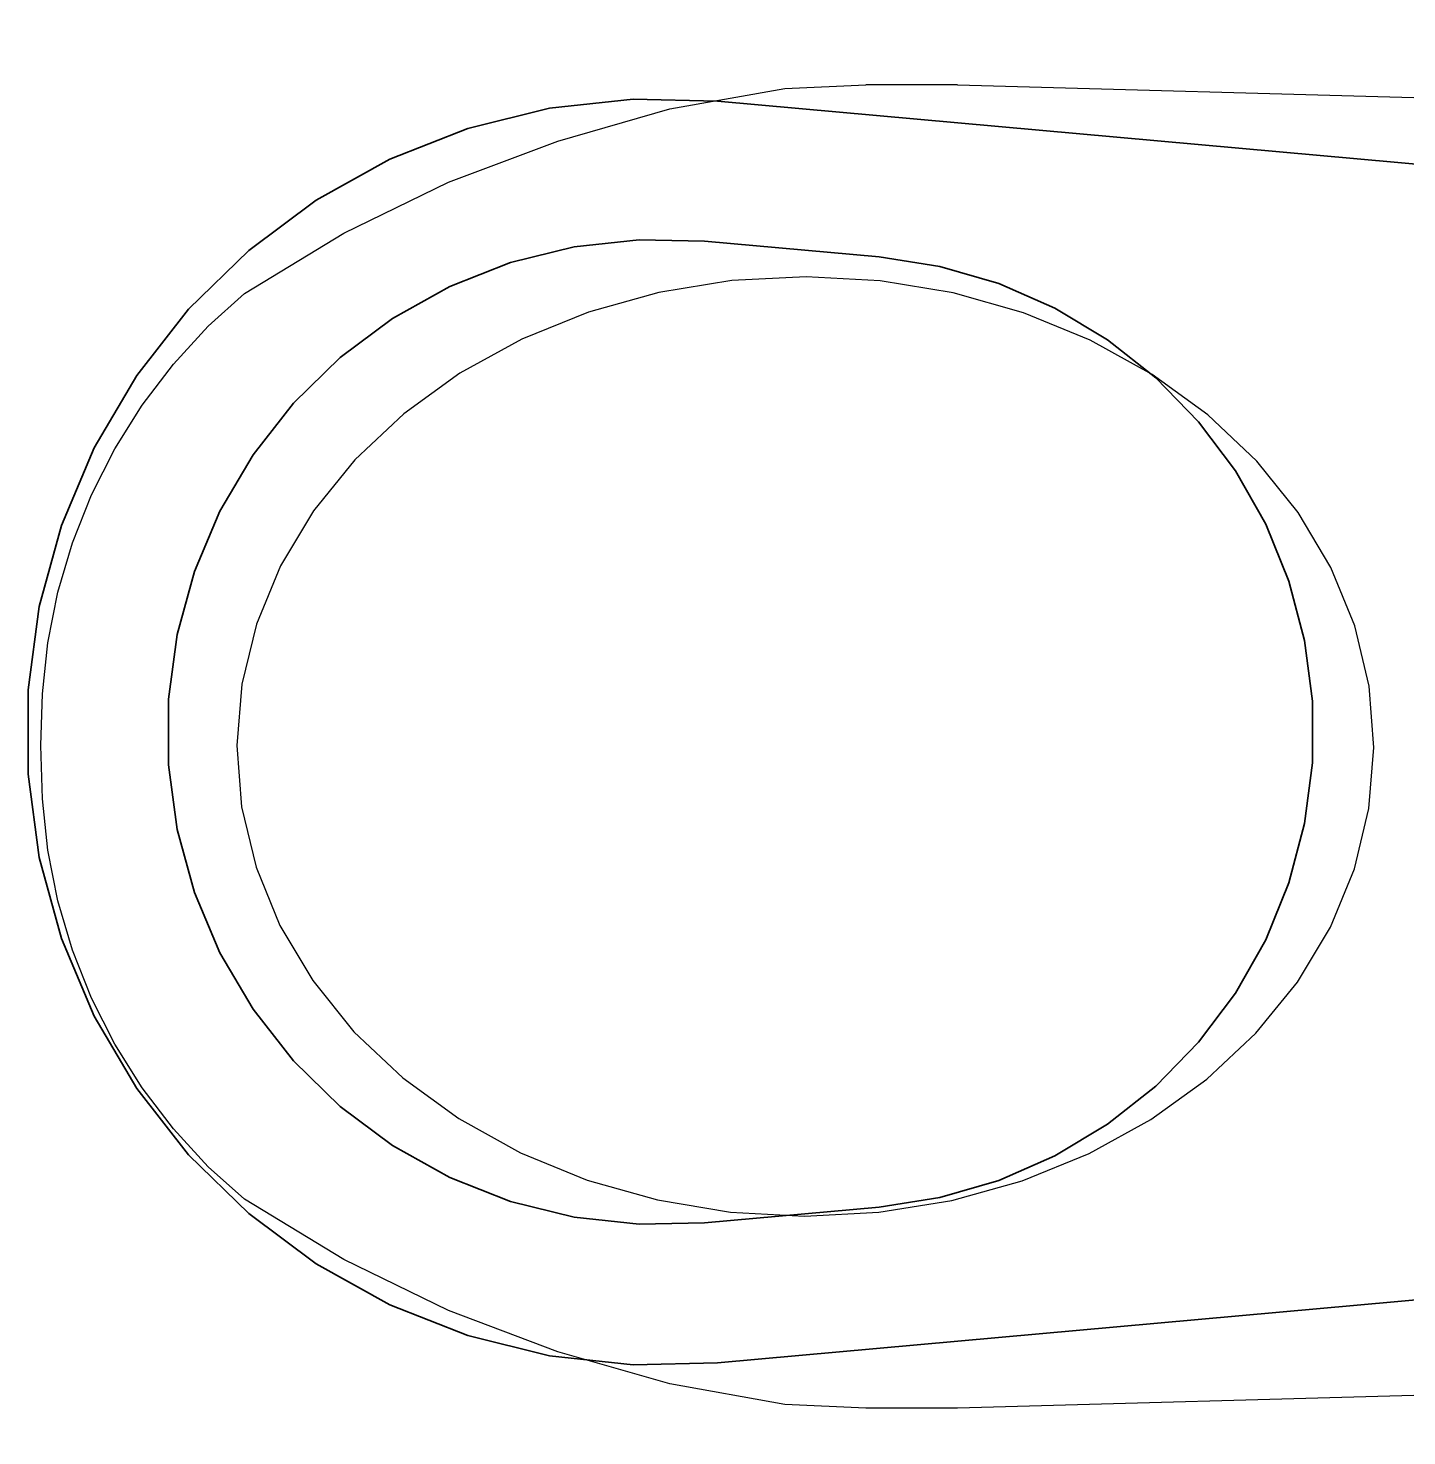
# Model space of a CAD drawing. Extents: x 0 to 756, y -25 to 420.
# Drawn here: x 371.37 to 379.2, y 239.7 to 247.7 of the extents above; entities that cross this region are included whole.
import ezdxf

# ---------------------------------------------------------------- set-up
doc = ezdxf.new("R2010")
doc.units = 0
doc.layers.get('0').update_dxf_attribs({"lineweight": 25})
doc.layers.add('S_Einrichtung', color=7, linetype='Continuous', lineweight=35)
doc.layers.add('SANIT_R', color=7, linetype='Continuous', lineweight=25)

# ---------------------------------------------------------------- blocks, each defined once
blk = doc.blocks.new('Referenz-A0T78OQ1OY')
at = {"layer": 'SANIT_R', "color": 0, "linetype": 'Continuous', "lineweight": -2, "ltscale": 0.25}
for p, q in [((375.6691, 247.3594), (376.128, 247.3805)), ((376.6502, 247.3808), (376.128, 247.3805)), ((376.6502, 247.3808), (379.5237, 247.3011)), ((375.0159, 247.2435), (375.6691, 247.3594)), ((374.3786, 247.0607), (375.0159, 247.2435)), ((373.7585, 246.8269), (374.3786, 247.0607)), ((373.1628, 246.5368), (373.7585, 246.8269)), ((372.5977, 246.1939), (373.1628, 246.5368)), ((375.3679, 246.2677), (374.9533, 246.2002)), ((375.7895, 246.2899), (375.3679, 246.2677)), ((376.2111, 246.2664), (375.7895, 246.2899)), ((376.6254, 246.1976), (376.2111, 246.2664)), ((372.3924, 246.0094), (372.5977, 246.1939)), ((374.9533, 246.2002), (374.553, 246.0886)), ((377.0254, 246.0848), (376.6254, 246.1976)), ((374.553, 246.0886), (374.1739, 245.9347)), ((377.4041, 245.9297), (377.0254, 246.0848)), ((372.1943, 245.7935), (372.3924, 246.0094)), ((374.1739, 245.9347), (373.8222, 245.7413)), ((377.7551, 245.7352), (377.4041, 245.9297)), ((372.0167, 245.5605), (372.1943, 245.7935)), ((373.8222, 245.7413), (373.5042, 245.5116)), ((378.0724, 245.5045), (377.7551, 245.7352)), ((371.861, 245.3123), (372.0167, 245.5605)), ((373.5042, 245.5116), (373.2252, 245.2495)), ((378.3506, 245.2416), (378.0724, 245.5045)), ((371.7285, 245.0509), (371.861, 245.3123)), ((373.2252, 245.2495), (372.99, 244.9595)), ((378.5849, 244.9509), (378.3506, 245.2416)), ((371.6204, 244.7786), (371.7285, 245.0509)), ((372.99, 244.9595), (372.8026, 244.6466)), ((378.7713, 244.6374), (378.5849, 244.9509)), ((371.5375, 244.4976), (371.6204, 244.7786)), ((372.8026, 244.6466), (372.6663, 244.3162)), ((378.9066, 244.3066), (378.7713, 244.6374)), ((371.4805, 244.2101), (371.5375, 244.4976)), ((372.6663, 244.3162), (372.5833, 243.9739)), ((378.9885, 243.964), (378.9066, 244.3066)), ((371.4499, 243.9187), (371.4805, 244.2101)), ((372.5833, 243.9739), (372.5552, 243.6255)), ((379.0156, 243.6155), (378.9885, 243.964)), ((371.4405, 243.6255), (371.4499, 243.9187)), ((371.4499, 243.3223), (371.4405, 243.6255)), ((372.5552, 243.6255), (372.5823, 243.277)), ((378.9875, 243.2672), (379.0156, 243.6155)), ((371.4805, 243.0309), (371.4499, 243.3223)), ((372.5823, 243.277), (372.6642, 242.9344)), ((378.9045, 242.9248), (378.9875, 243.2672)), ((371.5375, 242.7435), (371.4805, 243.0309)), ((372.6642, 242.9344), (372.7995, 242.6036)), ((378.7682, 242.5944), (378.9045, 242.9248)), ((371.6204, 242.4624), (371.5375, 242.7435)), ((372.7995, 242.6036), (372.9859, 242.2901)), ((378.5808, 242.2815), (378.7682, 242.5944)), ((371.7285, 242.1901), (371.6204, 242.4624)), ((372.9859, 242.2901), (373.2202, 241.9995)), ((378.3456, 241.9916), (378.5808, 242.2815)), ((371.861, 241.9287), (371.7285, 242.1901)), ((372.0167, 241.6805), (371.861, 241.9287)), ((373.2202, 241.9995), (373.4984, 241.7365)), ((378.0666, 241.7295), (378.3456, 241.9916)), ((372.1943, 241.4475), (372.0167, 241.6805)), ((373.4984, 241.7365), (373.8157, 241.5058)), ((377.7486, 241.4997), (378.0666, 241.7295)), ((372.3924, 241.2317), (372.1943, 241.4475)), ((373.8157, 241.5058), (374.1667, 241.3113)), ((377.397, 241.3063), (377.7486, 241.4997)), ((374.1667, 241.3113), (374.5454, 241.1563)), ((377.0178, 241.1524), (377.397, 241.3063)), ((372.5977, 241.0472), (372.3924, 241.2317)), ((374.5454, 241.1563), (374.9454, 241.0434)), ((376.6175, 241.0408), (377.0178, 241.1524)), ((373.1628, 240.7042), (372.5977, 241.0472)), ((374.9454, 241.0434), (375.3597, 240.9746)), ((376.2029, 240.9733), (376.6175, 241.0408)), ((375.3597, 240.9746), (375.7813, 240.9512)), ((375.7813, 240.9512), (376.2029, 240.9733)), ((373.7585, 240.4142), (373.1628, 240.7042)), ((374.3786, 240.1804), (373.7585, 240.4142)), ((375.0159, 239.9975), (374.3786, 240.1804)), ((375.6691, 239.8816), (375.0159, 239.9975)), ((379.5237, 239.9399), (376.6502, 239.8602)), ((376.128, 239.8605), (375.6691, 239.8816)), ((376.6502, 239.8602), (376.128, 239.8605))]:
    blk.add_line(p, q, dxfattribs=at)
blk = doc.blocks.new('WC-A0T78OV9OY', base_point=(371.3693, 239.7027))
at = {"color": 0, "linetype": 'ByBlock', "lineweight": -2, "ltscale": 0.35}
for p, q in [((381.7614, 239.7027), (381.7614, 247.7027)), ((381.7614, 247.7027), (382.7614, 247.7027)), ((382.7614, 247.7027), (382.7614, 239.7027)), ((374.8076, 247.2994), (374.3324, 247.2473)), ((375.2855, 247.288), (374.8076, 247.2994)), ((375.2855, 247.288), (381.7614, 246.7027)), ((374.3324, 247.2473), (373.8684, 247.1327)), ((373.8684, 247.1327), (373.4236, 246.9577)), ((373.4236, 246.9577), (373.0059, 246.7253)), ((373.0059, 246.7253), (372.6227, 246.4395)), ((381.7614, 246.7027), (381.7614, 240.7027)), ((374.8405, 246.5), (374.471, 246.4594)), ((375.2121, 246.4914), (374.8405, 246.5)), ((375.2121, 246.4914), (376.204, 246.4022)), ((372.6227, 246.4395), (372.2807, 246.1056)), ((374.471, 246.4594), (374.1103, 246.3702)), ((376.5488, 246.3487), (376.204, 246.4022)), ((374.1103, 246.3702), (373.7644, 246.2339)), ((376.8838, 246.2513), (376.5488, 246.3487)), ((377.2035, 246.1118), (376.8838, 246.2513)), ((373.7644, 246.2339), (373.4397, 246.0531)), ((372.2807, 246.1056), (371.986, 245.7292)), ((377.5026, 245.9323), (377.2035, 246.1118)), ((373.4397, 246.0531), (373.1418, 245.8309)), ((377.7762, 245.7158), (377.5026, 245.9323)), ((373.1418, 245.8309), (372.876, 245.5711)), ((371.986, 245.7292), (371.7437, 245.3172)), ((378.0197, 245.4661), (377.7762, 245.7158)), ((372.876, 245.5711), (372.6469, 245.2785)), ((378.2292, 245.1871), (378.0197, 245.4661)), ((371.7437, 245.3172), (371.5582, 244.8767)), ((372.6469, 245.2785), (372.4586, 244.9581)), ((378.4011, 244.8835), (378.2292, 245.1871)), ((372.4586, 244.9581), (372.3143, 244.6155)), ((378.5325, 244.5604), (378.4011, 244.8835)), ((371.5582, 244.8767), (371.4326, 244.4154)), ((372.3143, 244.6155), (372.2168, 244.2569)), ((378.6214, 244.223), (378.5325, 244.5604)), ((371.4326, 244.4154), (371.3693, 243.9417)), ((372.2168, 244.2569), (372.1675, 243.8885)), ((378.6662, 243.8771), (378.6214, 244.223)), ((371.3693, 243.9417), (371.3693, 243.4637)), ((372.1675, 243.8885), (372.1675, 243.5168)), ((378.6662, 243.5282), (378.6662, 243.8771)), ((378.6214, 243.1823), (378.6662, 243.5282)), ((371.3693, 243.4637), (371.4326, 242.9899)), ((372.1675, 243.5168), (372.2168, 243.1484)), ((372.2168, 243.1484), (372.3143, 242.7898)), ((378.5325, 242.8449), (378.6214, 243.1823)), ((371.4326, 242.9899), (371.5582, 242.5286)), ((378.4011, 242.5218), (378.5325, 242.8449)), ((372.3143, 242.7898), (372.4586, 242.4473)), ((371.5582, 242.5286), (371.7437, 242.0881)), ((378.2292, 242.2182), (378.4011, 242.5218)), ((372.4586, 242.4473), (372.6469, 242.1268)), ((378.0197, 241.9392), (378.2292, 242.2182)), ((371.7437, 242.0881), (371.986, 241.6761)), ((372.6469, 242.1268), (372.876, 241.8342)), ((377.7762, 241.6895), (378.0197, 241.9392)), ((372.876, 241.8342), (373.1418, 241.5744)), ((377.5026, 241.473), (377.7762, 241.6895)), ((371.986, 241.6761), (372.2807, 241.2997)), ((373.1418, 241.5744), (373.4397, 241.3522)), ((377.2035, 241.2935), (377.5026, 241.473)), ((372.2807, 241.2997), (372.6227, 240.9658)), ((373.4397, 241.3522), (373.7644, 241.1714)), ((376.8838, 241.154), (377.2035, 241.2935)), ((373.7644, 241.1714), (374.1103, 241.0351)), ((376.5488, 241.0566), (376.8838, 241.154)), ((376.204, 241.0031), (376.5488, 241.0566)), ((372.6227, 240.9658), (373.0059, 240.6801)), ((374.1103, 241.0351), (374.471, 240.9459)), ((376.204, 241.0031), (375.2121, 240.9139)), ((374.471, 240.9459), (374.8405, 240.9053)), ((374.8405, 240.9053), (375.2121, 240.9139)), ((373.0059, 240.6801), (373.4236, 240.4476)), ((381.7614, 240.7027), (375.2855, 240.1173)), ((373.4236, 240.4476), (373.8684, 240.2726)), ((373.8684, 240.2726), (374.3324, 240.158)), ((374.3324, 240.158), (374.8076, 240.1059)), ((374.8076, 240.1059), (375.2855, 240.1173)), ((382.7614, 239.7027), (381.7614, 239.7027))]:
    blk.add_line(p, q, dxfattribs=at)

msp = doc.modelspace()

# ---------------------------------------------------------------- block references
at = {"color": 8, "lineweight": 25, "ltscale": 0.25, "true_color": 0x808080}
msp.add_blockref('Referenz-A0T78OQ1OY', (0, 0), dxfattribs=at)
at = {"layer": 'S_Einrichtung', "ltscale": 0.35}
msp.add_blockref('WC-A0T78OV9OY', (371.3693, 239.7027), dxfattribs=at)

doc.saveas('drawing.dxf')
